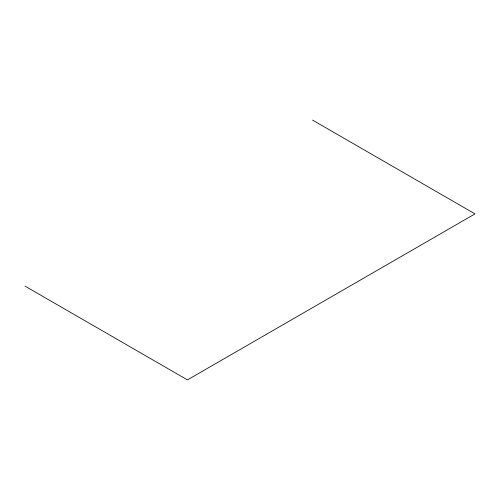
<?xml version="1.0" encoding="UTF-8"?>
<svg xmlns="http://www.w3.org/2000/svg" width="500" height="500" viewBox="0 0 500 500"><rect width="100%" height="100%" fill="white"/><g stroke="black" fill="none" stroke-linecap="round" stroke-linejoin="round"><path stroke-width="0.75" d="M312.55 120.1L475 213.888L187.45 379.9L25 286.112"/></g></svg>
